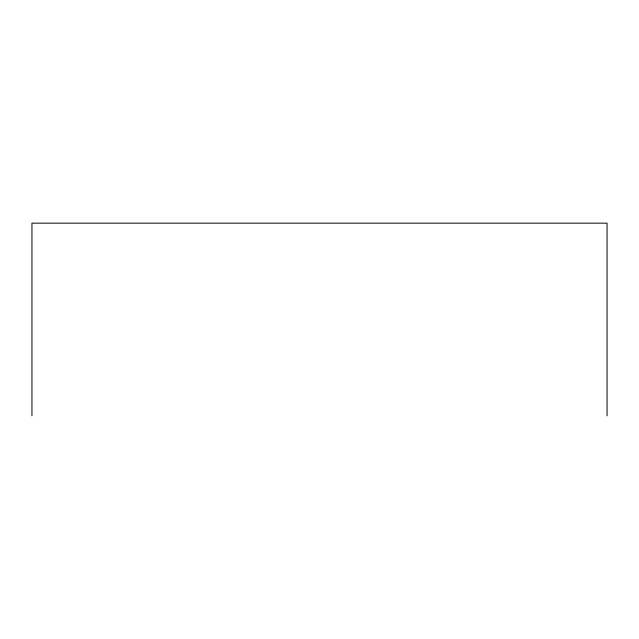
<?xml version="1.0" encoding="UTF-8"?>
<svg xmlns="http://www.w3.org/2000/svg" width="639" height="639" viewBox="0 0 639 639"><rect width="100%" height="100%" fill="white"/><g stroke="black" fill="none" stroke-linecap="round" stroke-linejoin="round"><path stroke-width="0.96" d="M607.05 415.845L607.05 223.155L31.95 223.155L31.95 415.845"/></g></svg>
